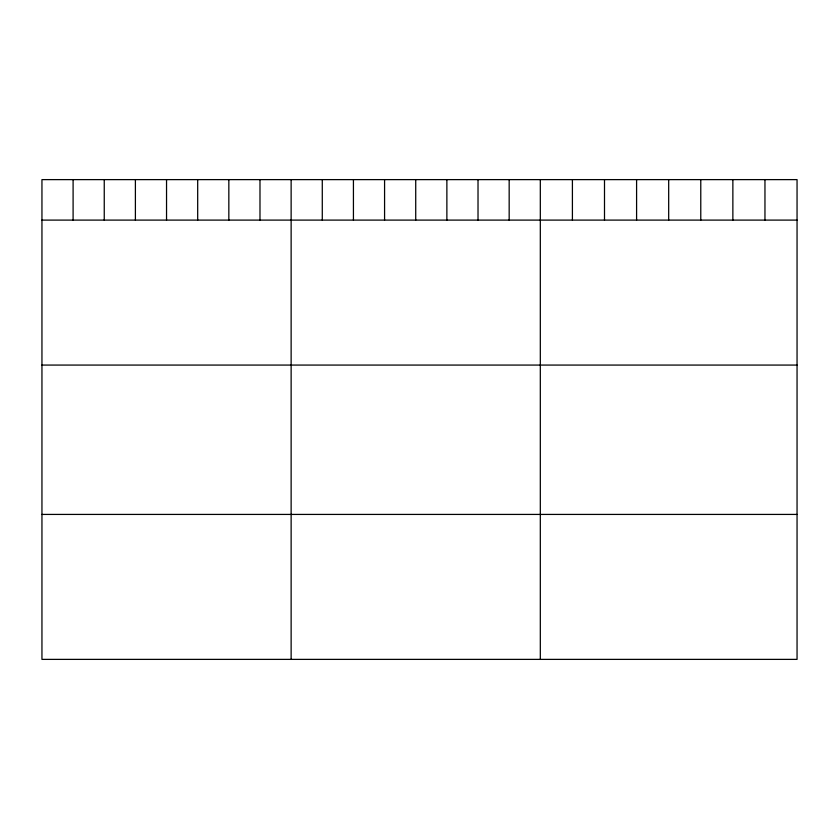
<?xml version="1.0" encoding="UTF-8"?>
<svg xmlns="http://www.w3.org/2000/svg" width="839" height="839" viewBox="0 0 839 839"><rect width="100%" height="100%" fill="white"/><g stroke="black" fill="none" stroke-linecap="round" stroke-linejoin="round"><path stroke-width="1.26" d="M797.05 220.101L797.05 659.381L41.95 659.381L41.95 179.619L797.05 179.619L797.05 220.101L41.95 220.101M41.95 365.07L797.05 365.07M41.95 514.422L797.05 514.422M764.958 179.619L764.958 220.101M732.866 179.619L732.866 220.101M700.775 179.619L700.775 220.101M668.683 179.619L668.683 220.101M636.591 179.619L636.591 220.101M604.5 179.619L604.5 220.101M572.408 179.619L572.408 220.101M540.316 179.619L540.316 659.381M509.168 179.619L509.168 220.101M478.02 179.619L478.02 220.101M446.872 179.619L446.872 220.101M415.724 179.619L415.724 220.101M384.577 179.619L384.577 220.101M353.429 179.619L353.429 220.101M322.281 179.619L322.281 220.101M291.133 179.619L291.133 659.381M259.985 179.619L259.985 220.101M228.837 179.619L228.837 220.101M197.689 179.619L197.689 220.101M166.542 179.619L166.542 220.101M135.394 179.619L135.394 220.101M104.246 179.619L104.246 220.101M73.098 179.619L73.098 220.101"/></g></svg>
